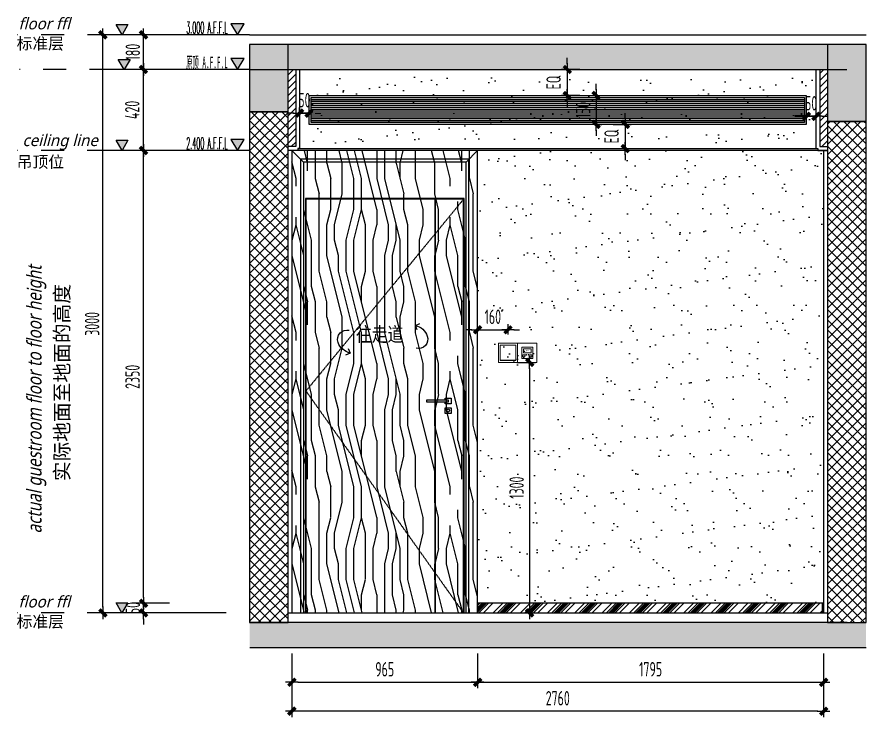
# Model space of a CAD drawing. Header units: inches. Extents: x 96003 to 270950, y -80202 to 65998.
# Drawn here: x 181831 to 186238, y 42086 to 45719 of the extents above; entities that cross this region are included whole.
import ezdxf
from ezdxf.enums import TextEntityAlignment as Align

# ---------------------------------------------------------------- set-up
doc = ezdxf.new("R2010")
doc.units = ezdxf.units.IN
doc.header["$LTSCALE"] = 10
doc.header["$MEASUREMENT"] = 0
for name, pattern in [('DASH', [0.35, 0.25, -0.1]), ('DASHED', [19.05, 12.7, -6.35]), ('M-CENTER', [1.8, 1.2, -0.2, 0.2, -0.2])]:
    doc.linetypes.add(name, pattern=pattern)
for name, color, linetype in [('01', 200, 'Continuous'), ('C-顶面灯具、灯带', 22, 'Continuous'), ('ED-文字说明', 50, 'Continuous'), ('ED-造型尺寸', 44, 'Continuous'), ('EL-1', 1, 'Continuous'), ('EL-136', 136, 'Continuous'), ('EL-138', 138, 'Continuous'), ('EL-BHATCH-250', 250, 'Continuous'), ('EL-DIM', 50, 'Continuous'), ('EL-TEXT', 50, 'Continuous'), ('EL-天花轮廓线', 100, 'Continuous'), ('FC-地面造型', 136, 'Continuous'), ('SBEI', 1, 'Continuous')]:
    doc.layers.add(name, color=color, linetype=linetype)
doc.layers.add('F-2', color=145, linetype='Continuous', lineweight=0)
doc.styles.add('-宋体', font='')
doc.styles.add('Arial', font='arial.ttf')
doc.styles.add('CCD_DIM', font='archs.shx', dxfattribs={"width": 0.7})
doc.styles.add('hz', font='simplex', dxfattribs={"width": 0.7, "bigfont": 'hztxt'})
doc.styles.add('LUCIDIA', font='')
doc.styles.add('RomanS', font='romans.shx', dxfattribs={"width": 0.9})
doc.styles.add('st', font='')
doc.styles.add('宋体', font='', dxfattribs={"height": 60})
doc.styles.get('-宋体').set_extended_font_data('SimSun')
doc.styles.get('LUCIDIA').set_extended_font_data('Lucida Sans', italic=True)
doc.styles.get('st').set_extended_font_data('SimSun')
doc.styles.get('宋体').set_extended_font_data('SimSun')
doc.dimstyles.new('1.30', dxfattribs={"dimscale": 30, "dimtxt": 2.5, "dimasz": 1, "dimexe": 1, "dimexo": 1.5, "dimgap": 1, "dimtad": 1, "dimdec": 0, "dimrnd": 5, "dimdsep": 46, "dimtxsty": 'CCD_DIM', "dimblk": 'CCD_Dimension_Tick', "dimcen": 1, "dimclrd": 44, "dimclre": 44, "dimclrt": 2, "dimadec": 0, "dimazin": 2, "dimtfac": 1, "dimtdec": 0, "dimtix": 1, "dimtmove": 2, "dimatfit": 3, "dimldrblk": 'CCD_Dimension_Tick', "dimfxl": 5, "dimfxlon": 1, "dimtolj": 1, "dimarcsym": 0})
doc.dimstyles.new('Matrix_30内', dxfattribs={"dimscale": 30, "dimtxt": 2.5, "dimasz": 1, "dimexe": 2, "dimexo": 1.5, "dimgap": 0.6, "dimtad": 1, "dimdec": 0, "dimrnd": 1, "dimzin": 12, "dimdsep": 46, "dimtxsty": 'CCD_DIM', "dimblk": 'CCD_Dimension_Tick', "dimcen": 0.125, "dimclrd": 44, "dimclre": 44, "dimclrt": 50, "dimadec": 0, "dimazin": 0, "dimtfac": 1, "dimtdec": 0, "dimtix": 1, "dimtmove": 2, "dimatfit": 3, "dimldrblk": 'CCD_Leader_Dot', "dimfxl": 5, "dimfxlon": 1, "dimtvp": 1, "dimtolj": 1, "dimtzin": 0, "dimarcsym": 0})

# ---------------------------------------------------------------- blocks, each defined once
blk = doc.blocks.new('*U106')
h = blk.add_hatch()
h.set_pattern_fill('ANSI37', color=250, scale=300, angle=-90)
h.set_pattern_definition([(315, (222262.67, 70619.302), (26.516504, 26.516504), []), (45, (222262.67, 70619.302), (-26.516504, 26.516504), [])])
h.paths.add_polyline_path([(144521, -74484.5), (144521, -74684.5), (147121.2, -74684.5), (147121.2, -74484.5)])
at = {"color": 5, "elevation": 0}
blk.add_lwpolyline([(144521, -74484.5), (144521, -74684.5), (147121.2, -74684.5), (147121.2, -74484.5)], close=True, dxfattribs=at)
blk = doc.blocks.new('*U105')
h = blk.add_hatch()
h.set_pattern_fill('ANSI37', color=250, scale=300, angle=-90)
h.set_pattern_definition([(315, (222312.67, 70619.302), (26.516504, 26.516504), []), (45, (222312.67, 70619.302), (-26.516504, 26.516504), [])])
h.paths.add_polyline_path([(144521, -74484.5), (144521, -74684.5), (147171.2, -74684.5), (147171.2, -74484.5)])
at = {"color": 5, "elevation": 0}
blk.add_lwpolyline([(144521, -74484.5), (144521, -74684.5), (147171.2, -74684.5), (147171.2, -74484.5)], close=True, dxfattribs=at)
blk = doc.blocks.new('A$C5AED2720')
at = {"color": 0, "elevation": 0}
for points in [[(0, 71.2), (110, 71.2), (110, 58.7), (0, 58.7)], [(95, 30), (125, 30), (125, 0), (95, 0)]]:
    blk.add_lwpolyline(points, close=True, dxfattribs=at)
blk.add_lwpolyline([(95, 71.2), (95, 80), (125, 80), (125, 50), (95, 50), (95, 58.7)], dxfattribs=at)
at = {"color": 8}
blk.add_circle((110, 15, 0), 7.5, dxfattribs=at)
blk = doc.blocks.new('tretrytry')
at = {"layer": 'FC-地面造型', "linetype": 'ByBlock'}
h = blk.add_hatch(dxfattribs=at)
h.set_pattern_fill('木纹5', color=250, scale=200, angle=90)
h.set_pattern_definition([(90, (0, 0), (-800, 5e-14), [160, -240, 80, -320]), (90, (-20, 560), (-800, 5e-14), [160, -640]), (90, (-60, 480), (-800, 5e-14), [80, -720]), (90, (-80, 40), (-800, 5e-14), [40, -560, 40, -160]), (90, (-120, 320), (-800, 5e-14), [160, -240, 40, -360]), (90, (-140, 120), (-800, 5e-14), [120, -680]), (90, (-160, 320), (-800, 5e-14), [240, -560]), (90, (-180, 80), (-800, 5e-14), [160, -640]), (90, (-200, 400), (-800, 5e-14), [400, -400]), (90, (-240, 160), (-800, 5e-14), [80, -240, 160, -320]), (90, (-260, 720), (-800, 5e-14), [160, -640]), (90, (-280, 560), (-800, 5e-14), [80, -720]), (90, (-300, 400), (-800, 5e-14), [80, -720]), (90, (-320, 2e-14), (-800, 5e-14), [160, -640]), (90, (-340, 400), (-800, 5e-14), [160, -640]), (90, (-380, 400), (-800, 5e-14), [160, -160, 160, -320]), (90, (-420, 240), (-800, 5e-14), [80, -400, 160, -160]), (90, (-440, 400), (-800, 5e-14), [240, -560]), (90, (-480, 400), (-800, 5e-14), [160, -640]), (90, (-500, 80), (-800, 5e-14), [240, -320, 80, -160]), (90, (-540, 80), (-800, 5e-14), [400, -400]), (90, (-560, 560), (-800, 5e-14), [80, -720]), (90, (-580, 320), (-800, 5e-14), [160, -640]), (90, (-600, 160), (-800, 5e-14), [80, -320, 80, -320]), (90, (-620, 80), (-800, 5e-14), [80, -240, 160, -320]), (90, (-640, 240), (-800, 5e-14), [80, -400, 80, -240]), (90, (-660, 400), (-800, 5e-14), [240, -560]), (90, (-700, 80), (-800, 5e-14), [160, -640]), (90, (-720, 480), (-800, 5e-14), [80, -720]), (90, (-740, 640), (-800, 5e-14), [80, -720]), (104.03624, (-60, 560), (3e-08, 800), [82.4, -3216.0844]), (104.03624, (-240, 640), (3e-08, 800), [82.4, -3216.0844]), (104.03624, (-720, 560), (3e-08, 800), [82.4, -3216.0844]), (104.03624, (-420, 320), (3e-08, 800), [82.4, -3216.0844]), (104.03624, (-540, 480), (3e-08, 800), [82.4, -3216.0844]), (104.03624, (-480, 560), (3e-08, 800), [82.4, -3216.0844]), (104.03624, (-620, 160), (3e-08, 800), [82.4, -3216.0844]), (104.03624, (-580, 480), (3e-08, 800), [82.4, -3216.0844]), (104.03624, (-280, 640), (3e-08, 800), [164.8, -3133.6844]), (104.03624, (-340, 560), (3e-08, 800), [164.8, -3133.6844]), (104.03624, (-380, 560), (3e-08, 800), [164.8, -3133.6844]), (255.96376, (-120, 320), (3e-08, -800), [82.4, -164.8, 82.4, -2968.8844]), (255.96376, (-240, 160), (3e-08, -800), [82.4, -3216.0844]), (255.96376, (-600, 160), (3e-08, -800), [164.8, -3133.6844]), (284.03624, (-20, 560), (-3e-08, -800), [82.4, -3216.0844]), (75.96376, (-20, 720), (-3e-08, 800), [82.4, -3216.0844]), (75.96376, (-300, 480), (-3e-08, 800), [82.4, -3216.0844]), (75.96376, (-440, 640), (-3e-08, 800), [82.4, -3216.0844]), (75.96376, (-500, 320), (-3e-08, 800), [82.4, -3216.0844]), (75.96376, (-600, 240), (-3e-08, 800), [82.4, -3216.0844]), (75.96376, (-640, 320), (-3e-08, 800), [82.4, -3216.0844]), (75.96376, (-500, 320), (-3e-08, 800), [82.4, -3216.0844]), (75.96376, (-620, 560), (-3e-08, 800), [329.6, -2968.8844]), (75.96376, (-80, 80), (-3e-08, 800), [329.6, -2968.8844]), (75.96376, (-140, 160), (-3e-08, 800), [329.6, -2968.8844]), (75.96376, (-180, 240), (-3e-08, 800), [82.4, -164.8, 164.8, -2886.4844]), (75.96376, (-240, 240), (-3e-08, 800), [164.8, -164.8, 164.8, -2804.0844]), (75.96376, (-320, 160), (-3e-08, 800), [329.6, -2968.8844]), (75.96376, (-380, 80), (-3e-08, 800), [329.6, -2968.8844]), (75.96376, (-420, 80), (-3e-08, 800), [329.6, -2968.8844]), (75.96376, (-660, 640), (-3e-08, 800), [82.4, -3216.0844]), (75.96377, (-740, 720), (-0.00015, 800), [164.8, -3133.6844]), (75.96377, (-700, 240), (-0.00015, 800), [164.8, -3133.6844]), (75.96376, (1e-14, 160), (-1e-05, 800), [329.6, -2968.8844]), (75.96376, (-560, 640), (-1e-05, 800), [247.2, -3051.2844]), (75.96376, (-500, 720), (-1e-05, 800), [494.4, -2804.0844])])
h.paths.add_polyline_path([(130658.6, -77077.6), (131622.6, -77077.6), (131622.6, -79477.6), (130658.6, -79477.6)])
at = {"color": 136, "linetype": 'ByBlock'}
for p, q in [((130878.6, -77330.6), (130878.6, -79480.6)), ((130881.6, -77330.6), (130881.6, -79480.6))]:
    blk.add_line(p, q, dxfattribs=at)
at = {"layer": 'EL-1', "linetype": 'DASH'}
blk.add_lwpolyline([(130731.6, -77330.6), (131549.6, -78326), (130731.6, -79477.6)], dxfattribs=at)
at = {"layer": 'FC-地面造型', "color": 138, "linetype": 'ByBlock'}
for p, q in [((130718.6, -77137.6), (130658.6, -77077.6)), ((131562.6, -77137.6), (131622.6, -77077.6))]:
    blk.add_line(p, q, dxfattribs=at)
at = {"layer": 'FC-地面造型', "color": 30, "linetype": 'ByBlock'}
for points in [[(130658.6, -79477.6), (130658.6, -77077.6), (131622.6, -77077.6), (131622.6, -79477.6)], [(130728.6, -79477.6), (130728.6, -77327.6), (131552.6, -77327.6), (131552.6, -79477.6)]]:
    blk.add_lwpolyline(points, dxfattribs=at)
at = {"layer": 'FC-地面造型', "color": 138, "linetype": 'ByBlock'}
blk.add_lwpolyline([(130703.6, -79477.6), (130703.6, -77122.6), (131577.6, -77122.6), (131577.6, -79477.6)], dxfattribs=at)
at = {"layer": 'FC-地面造型', "color": 136, "linetype": 'ByBlock'}
for points in [[(130718.6, -79477.6), (130718.6, -77137.6), (131562.6, -77137.6), (131562.6, -79477.6)], [(130731.6, -79477.6), (130731.6, -77330.6), (131549.6, -77330.6), (131549.6, -79477.6)]]:
    blk.add_lwpolyline(points, dxfattribs=at)
at = {"layer": 'EL-1', "xscale": -1}
blk.add_blockref('A$C5AED2720', (130921.6, -78442.6, 0), dxfattribs=at)
blk = doc.blocks.new('20150429.21331355')
at = {"layer": 'EL-136'}
blk.add_lwpolyline([(-7.7, 3.5, 0.259212), (33.7, 40.4, 0.59908), (-4.9, 82.2)], format="xyb", dxfattribs=at)
blk.add_lwpolyline([(-1, 18.9), (-7.7, 3.5), (7.7, -3.5)], dxfattribs=at)
blk = doc.blocks.new('A$C01C16A26')
at = {"color": 0, "ltscale": 0.8}
for p, q in [((0, 98.3, 0), (0, 1.7, 0)), ((98.3, 100, 0), (1.7, 100, 0)), ((10, 90, 0), (10, 89.1, 0)), ((10, 89.1, 0), (10, 10.9, 0)), ((90, 89.1, 0), (10, 89.1, 0)), ((90, 90, 0), (90, 89.1, 0)), ((90, 90, 0), (90, 89.1, 0)), ((90, 10.9, 0), (90, 89.1, 0)), ((100, 1.7, 0), (100, 98.3, 0)), ((1.7, 0, 0), (98.3, 0, 0)), ((10, 10, 0), (10, 10.9, 0)), ((10, 10.9, 0), (90, 10.9, 0))]:
    blk.add_line(p, q, dxfattribs=at)
at = {"color": 0, "ltscale": 0.1}
for p, q in [((10, 90, 0), (90, 90, 0)), ((10, 10, 0), (90, 10, 0)), ((90, 10.9, 0), (90, 10, 0)), ((90, 10.9, 0), (90, 10, 0))]:
    blk.add_line(p, q, dxfattribs=at)
at = {"color": 0, "ltscale": 0.8, "extrusion": (0, 0, -1)}
for centre, major_axis, start_param, end_param in [((1.7, 98.3, 0), (1.22, 1.22), 3.926991, 5.497787), ((98.3, 98.3, 0), (-1.22, 1.22), 0.785398, 2.356194), ((1.7, 1.7, 0), (-1.22, 1.22), 3.926991, 5.497787), ((98.3, 1.7, 0), (1.22, 1.22), 0.785398, 2.356194)]:
    blk.add_ellipse(centre, major_axis=major_axis, ratio=1, start_param=start_param, end_param=end_param, dxfattribs=at)
blk = doc.blocks.new('*U73')
blk.add_blockref('A$C01C16A26', (-57.1, -29.9, 0))
blk = doc.blocks.new('A$C2E6F40A5')
blk.add_hatch(color=256).paths.add_polyline_path([(40, 69.3), (-40, 69.3), (0, 0)])
at = {"color": 0}
blk.add_lwpolyline([(40, 69.3), (-40, 69.3), (0, 0), (40, 69.3)], dxfattribs=at)
blk = doc.blocks.new('20150428.1023048')
at = {"layer": 'ED-造型尺寸', "color": 250, "linetype": 'M-CENTER', "ltscale": 2}
blk.add_line((21.19, 0, 0), (-14.89, 0, 0), dxfattribs=at)
at = {"layer": 'ED-造型尺寸', "xscale": -0.0256, "yscale": 0.0256, "zscale": 0.0256}
blk.add_blockref('A$C2E6F40A5', (3.19, 0, 0), dxfattribs=at)
blk = doc.blocks.new('CCD_Dimension_Tick')
at = {"color": 0, "linetype": 'ByBlock'}
for p, q in [((-1.09, 0), (0, 0)), ((0, 0), (1.09, 0))]:
    blk.add_line(p, q, dxfattribs=at)
at = {"color": 0, "linetype": 'Continuous', "const_width": 0.608}
blk.add_lwpolyline([(-0.61, -0.61), (0.61, 0.61)], dxfattribs=at)
blk = doc.blocks.new('*D800')
at = {"layer": 'Defpoints', "color": 0, "linetype": 'ByBlock', "transparency": 16777216}
for p in [(121902.5, -22704.8), (122551.9, -22704.8), (122082.5, -22884.3)]:
    blk.add_point(p, dxfattribs=at)
at = {"layer": 'EL-天花轮廓线', "color": 44, "lineweight": -2, "transparency": 16777216}
for p, q in [((122052.5, -22704.8), (121842.5, -22704.8)), ((121902.5, -22854.3), (121902.5, -22734.8)), ((122037.5, -22884.3), (121842.5, -22884.3))]:
    blk.add_line(p, q, dxfattribs=at)
at = {"layer": 'EL-天花轮廓线', "color": 44, "linetype": 'ByBlock', "lineweight": -2, "transparency": 16777216, "xscale": 30, "yscale": 30, "zscale": 30}
for p, rotation in [((121902.5, -22704.8), 90), ((121902.5, -22884.3), 270)]:
    blk.add_blockref('CCD_Dimension_Tick', p, dxfattribs=dict(at, rotation=rotation))
at = {"layer": 'EL-天花轮廓线', "color": 50, "linetype": 'ByBlock', "transparency": 16777216, "insert": (121847, -22794.6), "char_height": 75, "attachment_point": 5, "rotation": 90, "style": 'CCD_DIM'}
blk.add_mtext('\\A1;180', dxfattribs=at)
blk = doc.blocks.new('CCD_Leader_Dot')
at = {"color": 0, "linetype": 'ByBlock'}
blk.add_line((-5, 0), (-10, 0), dxfattribs=at)
at = {"color": 0, "linetype": 'ByBlock', "const_width": 5}
blk.add_lwpolyline([(-2.5, 0, 1), (2.5, 0, 1)], format="xyb", close=True, dxfattribs=at)
blk = doc.blocks.new('*D801')
at = {"layer": 'Defpoints', "color": 0, "linetype": 'ByBlock', "transparency": 16777216}
for p in [(121691.2, -22704.8), (122082.5, -22704.8), (122082.5, -25704.8)]:
    blk.add_point(p, dxfattribs=at)
at = {"layer": 'EL-天花轮廓线', "color": 44, "lineweight": -2, "transparency": 16777216}
for p, q in [((121841.2, -22704.8), (121631.2, -22704.8)), ((121691.2, -25674.8), (121691.2, -22734.8)), ((121841.2, -25704.8), (121631.2, -25704.8))]:
    blk.add_line(p, q, dxfattribs=at)
at = {"layer": 'EL-天花轮廓线', "color": 44, "linetype": 'ByBlock', "lineweight": -2, "transparency": 16777216, "xscale": 30, "yscale": 30, "zscale": 30}
for p, rotation in [((121691.2, -22704.8), 90), ((121691.2, -25704.8), 270)]:
    blk.add_blockref('CCD_Dimension_Tick', p, dxfattribs=dict(at, rotation=rotation))
at = {"layer": 'EL-天花轮廓线', "color": 50, "linetype": 'ByBlock', "transparency": 16777216, "insert": (121635.7, -24204.8), "char_height": 75, "attachment_point": 5, "rotation": 90, "style": 'CCD_DIM'}
blk.add_mtext('\\A1;3000', dxfattribs=at)
blk = doc.blocks.new('ELEVATION')
blk.add_hatch(color=256).paths.add_polyline_path([(4.17, 2.47), (2.7, 0), (1.23, 2.47)])
blk.add_line((0, 0), (14.67, 0))
blk.add_lwpolyline([(4.17, 2.47), (2.7, 0), (1.23, 2.47)], close=True)
at = {"style": 'hz', "width": 0.444477}
blk.add_attdef('ELEV', text='', height=2.5, dxfattribs=at).set_placement((4.89, 0.32), (14.26, 0.32), align=Align.FIT)
blk = doc.blocks.new('*D802')
at = {"layer": 'Defpoints', "color": 0, "linetype": 'ByBlock', "transparency": 16777216}
for p in [(121902.5, -22884.3), (122082.5, -22884.3), (122104.1, -23304.8)]:
    blk.add_point(p, dxfattribs=at)
at = {"layer": 'EL-天花轮廓线', "color": 44, "lineweight": -2, "transparency": 16777216}
for p, q in [((122037.5, -22884.3), (121842.5, -22884.3)), ((121902.5, -23274.8), (121902.5, -22914.3)), ((122052.5, -23304.8), (121842.5, -23304.8))]:
    blk.add_line(p, q, dxfattribs=at)
at = {"layer": 'EL-天花轮廓线', "color": 44, "linetype": 'ByBlock', "lineweight": -2, "transparency": 16777216, "xscale": 30, "yscale": 30, "zscale": 30}
for p, rotation in [((121902.5, -22884.3), 90), ((121902.5, -23304.8), 270)]:
    blk.add_blockref('CCD_Dimension_Tick', p, dxfattribs=dict(at, rotation=rotation))
at = {"layer": 'EL-天花轮廓线', "color": 50, "linetype": 'ByBlock', "transparency": 16777216, "insert": (121843.9, -23094.6), "char_height": 75, "attachment_point": 5, "rotation": 90, "style": 'CCD_DIM'}
blk.add_mtext('\\A1;420', dxfattribs=at)
blk = doc.blocks.new('*D803')
at = {"layer": 'Defpoints', "color": 0, "linetype": 'ByBlock', "transparency": 16777216}
for p in [(121902.5, -23304.8), (122082.5, -23304.8), (122082.5, -25654.8)]:
    blk.add_point(p, dxfattribs=at)
at = {"layer": 'EL-天花轮廓线', "color": 44, "lineweight": -2, "transparency": 16777216}
for p, q in [((122037.5, -23304.8), (121842.5, -23304.8)), ((121902.5, -25624.8), (121902.5, -23334.8)), ((122037.5, -25654.8), (121842.5, -25654.8))]:
    blk.add_line(p, q, dxfattribs=at)
at = {"layer": 'EL-天花轮廓线', "color": 44, "linetype": 'ByBlock', "lineweight": -2, "transparency": 16777216, "xscale": 30, "yscale": 30, "zscale": 30}
for p, rotation in [((121902.5, -23304.8), 90), ((121902.5, -25654.8), 270)]:
    blk.add_blockref('CCD_Dimension_Tick', p, dxfattribs=dict(at, rotation=rotation))
at = {"layer": 'EL-天花轮廓线', "color": 50, "linetype": 'ByBlock', "transparency": 16777216, "insert": (121845.5, -24479.8), "char_height": 75, "attachment_point": 5, "rotation": 90, "style": 'CCD_DIM'}
blk.add_mtext('\\A1;2350', dxfattribs=at)
blk = doc.blocks.new('*D799')
at = {"layer": 'Defpoints', "color": 0, "linetype": 'ByBlock', "transparency": 16777216}
for p in [(121902.5, -25654.8), (122082.5, -25654.8), (122082.5, -25704.8)]:
    blk.add_point(p, dxfattribs=at)
at = {"layer": 'EL-天花轮廓线', "color": 44, "lineweight": -2, "transparency": 16777216}
for p, q in [((121902.5, -25624.8), (121902.5, -25594.8)), ((122037.5, -25654.8), (121842.5, -25654.8)), ((121902.5, -25704.8), (121902.5, -25654.8)), ((122037.5, -25704.8), (121842.5, -25704.8)), ((121902.5, -25734.8), (121902.5, -25764.8))]:
    blk.add_line(p, q, dxfattribs=at)
at = {"layer": 'EL-天花轮廓线', "color": 44, "linetype": 'ByBlock', "lineweight": -2, "transparency": 16777216, "xscale": 30, "yscale": 30, "zscale": 30}
for p, rotation in [((121902.5, -25654.8), 270), ((121902.5, -25704.8), 90)]:
    blk.add_blockref('CCD_Dimension_Tick', p, dxfattribs=dict(at, rotation=rotation))
at = {"layer": 'EL-天花轮廓线', "color": 50, "linetype": 'ByBlock', "transparency": 16777216, "insert": (121847, -25679.8), "char_height": 75, "attachment_point": 5, "rotation": 90, "style": 'CCD_DIM'}
blk.add_mtext('\\A1;50', dxfattribs=at)
blk = doc.blocks.new('*D293')
at = {"layer": 'Defpoints', "color": 0, "linetype": 'ByBlock', "transparency": 16777216}
for p in [(183257.7, 42813.1), (184221.7, 42813.1), (184221.7, 42266.3)]:
    blk.add_point(p, dxfattribs=at)
at = {"layer": 'FC-地面造型', "color": 44, "lineweight": -2, "transparency": 16777216}
for p, q in [((183257.7, 42416.3), (183257.7, 42236.3)), ((184221.7, 42416.3), (184221.7, 42236.3)), ((183287.7, 42266.3), (184191.7, 42266.3))]:
    blk.add_line(p, q, dxfattribs=at)
at = {"layer": 'FC-地面造型', "color": 44, "linetype": 'ByBlock', "lineweight": -2, "transparency": 16777216, "xscale": 30, "yscale": 30, "zscale": 30, "rotation": 180}
blk.add_blockref('CCD_Dimension_Tick', (183257.7, 42266.3), dxfattribs=at)
at = {"layer": 'FC-地面造型', "color": 44, "linetype": 'ByBlock', "lineweight": -2, "transparency": 16777216, "xscale": 30, "yscale": 30, "zscale": 30}
blk.add_blockref('CCD_Dimension_Tick', (184221.7, 42266.3), dxfattribs=at)
at = {"layer": 'FC-地面造型', "color": 2, "linetype": 'ByBlock', "transparency": 16777216, "insert": (183739.7, 42333.8), "char_height": 75, "attachment_point": 5, "style": 'CCD_DIM'}
blk.add_mtext('\\A1;965', dxfattribs=at)
blk = doc.blocks.new('*D294')
at = {"layer": 'Defpoints', "color": 0, "linetype": 'ByBlock', "transparency": 16777216}
for p in [(186017.7, 42862.7), (184221.7, 42813.1), (186017.7, 42266.3)]:
    blk.add_point(p, dxfattribs=at)
at = {"layer": 'FC-地面造型', "color": 44, "lineweight": -2, "transparency": 16777216}
for p, q in [((184221.7, 42416.3), (184221.7, 42236.3)), ((186017.7, 42416.3), (186017.7, 42236.3)), ((184251.7, 42266.3), (185987.7, 42266.3))]:
    blk.add_line(p, q, dxfattribs=at)
at = {"layer": 'FC-地面造型', "color": 44, "linetype": 'ByBlock', "lineweight": -2, "transparency": 16777216, "xscale": 30, "yscale": 30, "zscale": 30, "rotation": 180}
blk.add_blockref('CCD_Dimension_Tick', (184221.7, 42266.3), dxfattribs=at)
at = {"layer": 'FC-地面造型', "color": 44, "linetype": 'ByBlock', "lineweight": -2, "transparency": 16777216, "xscale": 30, "yscale": 30, "zscale": 30}
blk.add_blockref('CCD_Dimension_Tick', (186017.7, 42266.3), dxfattribs=at)
at = {"layer": 'FC-地面造型', "color": 2, "linetype": 'ByBlock', "transparency": 16777216, "insert": (185119.7, 42333.8), "char_height": 75, "attachment_point": 5, "style": 'CCD_DIM'}
blk.add_mtext('\\A1;1795', dxfattribs=at)
blk = doc.blocks.new('*D295')
at = {"layer": 'Defpoints', "color": 0, "linetype": 'ByBlock', "transparency": 16777216}
for p in [(183257.7, 42862.7), (186017.7, 42862.7), (183257.7, 42116)]:
    blk.add_point(p, dxfattribs=at)
at = {"layer": 'FC-地面造型', "color": 44, "lineweight": -2, "transparency": 16777216}
for p, q in [((183257.7, 42266), (183257.7, 42086)), ((186017.7, 42266), (186017.7, 42086)), ((185987.7, 42116), (183287.7, 42116))]:
    blk.add_line(p, q, dxfattribs=at)
at = {"layer": 'FC-地面造型', "color": 44, "linetype": 'ByBlock', "lineweight": -2, "transparency": 16777216, "xscale": 30, "yscale": 30, "zscale": 30, "rotation": 180}
blk.add_blockref('CCD_Dimension_Tick', (183257.7, 42116), dxfattribs=at)
at = {"layer": 'FC-地面造型', "color": 44, "linetype": 'ByBlock', "lineweight": -2, "transparency": 16777216, "xscale": 30, "yscale": 30, "zscale": 30}
blk.add_blockref('CCD_Dimension_Tick', (186017.7, 42116), dxfattribs=at)
at = {"layer": 'FC-地面造型', "color": 2, "linetype": 'ByBlock', "transparency": 16777216, "insert": (184637.7, 42183.5), "char_height": 75, "attachment_point": 5, "style": 'CCD_DIM'}
blk.add_mtext('\\A1;2760', dxfattribs=at)
blk = doc.blocks.new('*D312')
at = {"layer": 'Defpoints', "color": 0, "linetype": 'ByBlock', "transparency": 16777216}
for p in [(184797, 45446.3), (184687.2, 45311.2), (184797, 45311.2)]:
    blk.add_point(p, dxfattribs=at)
at = {"layer": 'FC-地面造型', "color": 44, "lineweight": -2, "transparency": 16777216}
for p, q in [((184687.2, 45476.3), (184687.2, 45506.3)), ((184752, 45446.3), (184657.2, 45446.3)), ((184687.2, 45446.3), (184687.2, 45311.2)), ((184752, 45311.2), (184657.2, 45311.2)), ((184687.2, 45281.2), (184687.2, 45251.2))]:
    blk.add_line(p, q, dxfattribs=at)
at = {"layer": 'FC-地面造型', "color": 44, "linetype": 'ByBlock', "lineweight": -2, "transparency": 16777216, "xscale": 30, "yscale": 30, "zscale": 30}
for p, rotation in [((184687.2, 45446.3), 270), ((184687.2, 45311.2), 90)]:
    blk.add_blockref('CCD_Dimension_Tick', p, dxfattribs=dict(at, rotation=rotation))
at = {"layer": 'FC-地面造型', "color": 2, "linetype": 'ByBlock', "transparency": 16777216, "insert": (184616.1, 45378.7), "char_height": 75, "attachment_point": 5, "rotation": 90, "style": 'CCD_DIM'}
blk.add_mtext('\\A1;EQ', dxfattribs=at)
blk = doc.blocks.new('*D313')
at = {"layer": 'Defpoints', "color": 0, "linetype": 'ByBlock', "transparency": 16777216}
for p in [(184781.4, 45311.2), (184781.4, 45161.2), (184837, 45161.2)]:
    blk.add_point(p, dxfattribs=at)
at = {"layer": 'FC-地面造型', "color": 44, "lineweight": -2, "transparency": 16777216}
for p, q in [((184837, 45341.2), (184837, 45371.2)), ((184826.4, 45311.2), (184867, 45311.2)), ((184837, 45311.2), (184837, 45161.2)), ((184826.4, 45161.2), (184867, 45161.2)), ((184837, 45131.2), (184837, 45101.2))]:
    blk.add_line(p, q, dxfattribs=at)
at = {"layer": 'FC-地面造型', "color": 44, "linetype": 'ByBlock', "lineweight": -2, "transparency": 16777216, "xscale": 30, "yscale": 30, "zscale": 30}
for p, rotation in [((184837, 45311.2), 270), ((184837, 45161.2), 90)]:
    blk.add_blockref('CCD_Dimension_Tick', p, dxfattribs=dict(at, rotation=rotation))
at = {"layer": 'FC-地面造型', "color": 2, "linetype": 'ByBlock', "transparency": 16777216, "insert": (184769.5, 45236.2), "char_height": 75, "attachment_point": 5, "rotation": 90, "style": 'CCD_DIM'}
blk.add_mtext('\\A1;150', dxfattribs=at)
blk = doc.blocks.new('*D314')
at = {"layer": 'Defpoints', "color": 0, "linetype": 'ByBlock', "transparency": 16777216}
for p in [(184881, 45161.2), (184881, 45036.1), (184988.2, 45036.1)]:
    blk.add_point(p, dxfattribs=at)
at = {"layer": 'FC-地面造型', "color": 44, "lineweight": -2, "transparency": 16777216}
for p, q in [((184988.2, 45191.2), (184988.2, 45221.2)), ((184926, 45161.2), (185018.2, 45161.2)), ((184988.2, 45161.2), (184988.2, 45036.1)), ((184926, 45036.1), (185018.2, 45036.1)), ((184988.2, 45006.1), (184988.2, 44976.1))]:
    blk.add_line(p, q, dxfattribs=at)
at = {"layer": 'FC-地面造型', "color": 44, "linetype": 'ByBlock', "lineweight": -2, "transparency": 16777216, "xscale": 30, "yscale": 30, "zscale": 30}
for p, rotation in [((184988.2, 45161.2), 270), ((184988.2, 45036.1), 90)]:
    blk.add_blockref('CCD_Dimension_Tick', p, dxfattribs=dict(at, rotation=rotation))
at = {"layer": 'FC-地面造型', "color": 2, "linetype": 'ByBlock', "transparency": 16777216, "insert": (184917.1, 45098.6), "char_height": 75, "attachment_point": 5, "rotation": 90, "style": 'CCD_DIM'}
blk.add_mtext('\\A1;EQ', dxfattribs=at)
blk = doc.blocks.new('*D315')
at = {"layer": 'Defpoints', "color": 0, "linetype": 'ByBlock', "transparency": 16777216}
for p in [(184379.6, 44095.4), (184221.7, 44041.8), (184379.6, 44026.1)]:
    blk.add_point(p, dxfattribs=at)
at = {"layer": 'FC-地面造型', "color": 44, "lineweight": -2, "transparency": 16777216}
for p, q in [((184221.7, 44086.8), (184221.7, 44125.4)), ((184379.6, 44071.1), (184379.6, 44125.4)), ((184191.7, 44095.4), (184161.7, 44095.4)), ((184221.7, 44095.4), (184379.6, 44095.4)), ((184409.6, 44095.4), (184439.6, 44095.4))]:
    blk.add_line(p, q, dxfattribs=at)
at = {"layer": 'FC-地面造型', "color": 44, "linetype": 'ByBlock', "lineweight": -2, "transparency": 16777216, "xscale": 30, "yscale": 30, "zscale": 30}
blk.add_blockref('CCD_Dimension_Tick', (184221.7, 44095.4), dxfattribs=at)
at = {"layer": 'FC-地面造型', "color": 44, "linetype": 'ByBlock', "lineweight": -2, "transparency": 16777216, "xscale": 30, "yscale": 30, "zscale": 30, "rotation": 180}
blk.add_blockref('CCD_Dimension_Tick', (184379.6, 44095.4), dxfattribs=at)
at = {"layer": 'FC-地面造型', "color": 2, "linetype": 'ByBlock', "transparency": 16777216, "insert": (184300.7, 44162.9), "char_height": 75, "attachment_point": 5, "style": 'CCD_DIM'}
blk.add_mtext('\\A1;160', dxfattribs=at)
blk = doc.blocks.new('*D316')
at = {"layer": 'Defpoints', "color": 0, "linetype": 'ByBlock', "transparency": 16777216}
for p in [(184379.6, 43926.1), (184379.6, 42626.1), (184491.7, 42626.1)]:
    blk.add_point(p, dxfattribs=at)
at = {"layer": 'FC-地面造型', "color": 44, "lineweight": -2, "transparency": 16777216}
for p, q in [((184424.6, 43926.1), (184521.7, 43926.1)), ((184491.7, 43896.1), (184491.7, 42656.1)), ((184424.6, 42626.1), (184521.7, 42626.1))]:
    blk.add_line(p, q, dxfattribs=at)
at = {"layer": 'FC-地面造型', "color": 44, "linetype": 'ByBlock', "lineweight": -2, "transparency": 16777216, "xscale": 30, "yscale": 30, "zscale": 30}
for p, rotation in [((184491.7, 43926.1), 90), ((184491.7, 42626.1), 270)]:
    blk.add_blockref('CCD_Dimension_Tick', p, dxfattribs=dict(at, rotation=rotation))
at = {"layer": 'FC-地面造型', "color": 2, "linetype": 'ByBlock', "transparency": 16777216, "insert": (184424.2, 43276.1), "char_height": 75, "attachment_point": 5, "rotation": 90, "style": 'CCD_DIM'}
blk.add_mtext('\\A1;1300', dxfattribs=at)
blk = doc.blocks.new('A$C305C172C')
at = {"color": 136, "linetype": 'DASHED', "ltscale": 10}
for points in [[(0, 95), (95, 95), (95, 0), (0, 0)], [(20, 75), (75, 75), (75, 20), (20, 20)], [(28, 67), (67, 67), (67, 47), (28, 47)], [(36.1, 53.8), (34.1, 56.8), (32.1, 53.8)], [(25, 38), (35, 38), (35, 28), (25, 28)], [(25, 38), (35, 38), (35, 28), (25, 28)], [(39.5, 39.3), (43.5, 39.3), (43.5, 35.3), (39.5, 35.3)], [(51.5, 39.3), (55.5, 39.3), (55.5, 35.3), (51.5, 35.3)], [(60, 38), (70, 38), (70, 28), (60, 28)], [(60, 38), (70, 38), (70, 28), (60, 28)]]:
    blk.add_lwpolyline(points, close=True, dxfattribs=at)
for points in [[(28.5, 24), (27.5, 24)], [(28.2, 25.8), (28.9, 25.1)], [(28.9, 22.9), (28.2, 22.2)], [(30, 26.5), (30, 25.5)], [(30, 22.5), (30, 21.5)], [(31.8, 25.8), (31.1, 25.1)], [(31.1, 22.9), (31.8, 22.2)], [(32.5, 24), (31.5, 24)]]:
    blk.add_lwpolyline(points, dxfattribs=at)
blk.add_circle((30, 24), 0.5, dxfattribs=at)
for centre, radius, start, end in [((66.3, 24.1), 2.06, 99.3439, 272.7643), ((67.4, 24.2), 2.39, 125.3612, 243.9827)]:
    blk.add_arc(centre, radius, start, end, dxfattribs=at)
at = {"color": 136, "linetype": 'DASHED', "ltscale": 10, "insert": (40.8, 59.1), "char_height": 5, "width": 18.078, "attachment_point": 1, "style": 'Arial'}
blk.add_mtext('25.5', dxfattribs=at)
blk = doc.blocks.new('*U196')
at = {"ltscale": 20, "xscale": 1.052631578947368, "yscale": 1.052631578947368, "zscale": 1.052631578947368}
blk.add_blockref('A$C305C172C', (-57.1, -29.9), dxfattribs=at)
blk = doc.blocks.new('*D797')
at = {"layer": 'Defpoints', "color": 0, "linetype": 'ByBlock', "transparency": 16777216}
for p in [(183347.7, 45219.5), (183297.7, 45195.5), (183347.7, 45195.5)]:
    blk.add_point(p, dxfattribs=at)
at = {"layer": 'FC-地面造型', "color": 44, "lineweight": -2, "transparency": 16777216}
for p, q in [((183267.7, 45219.5), (183237.7, 45219.5)), ((183297.7, 45219.5), (183297.7, 45249.5)), ((183297.7, 45219.5), (183347.7, 45219.5)), ((183347.7, 45219.5), (183347.7, 45249.5)), ((183377.7, 45219.5), (183407.7, 45219.5))]:
    blk.add_line(p, q, dxfattribs=at)
at = {"layer": 'FC-地面造型', "color": 44, "linetype": 'ByBlock', "lineweight": -2, "transparency": 16777216, "xscale": 30, "yscale": 30, "zscale": 30}
blk.add_blockref('CCD_Dimension_Tick', (183297.7, 45219.5), dxfattribs=at)
at = {"layer": 'FC-地面造型', "color": 44, "linetype": 'ByBlock', "lineweight": -2, "transparency": 16777216, "xscale": 30, "yscale": 30, "zscale": 30, "rotation": 180}
blk.add_blockref('CCD_Dimension_Tick', (183347.7, 45219.5), dxfattribs=at)
at = {"layer": 'FC-地面造型', "color": 2, "linetype": 'ByBlock', "transparency": 16777216, "insert": (183322.7, 45287), "char_height": 75, "attachment_point": 5, "style": 'CCD_DIM'}
blk.add_mtext('\\A1;50', dxfattribs=at)
blk = doc.blocks.new('*D798')
at = {"layer": 'Defpoints', "color": 0, "linetype": 'ByBlock', "transparency": 16777216}
for p in [(185927.7, 45219.5), (185977.7, 45219.5), (185977.7, 45203.5)]:
    blk.add_point(p, dxfattribs=at)
at = {"layer": 'FC-地面造型', "color": 44, "lineweight": -2, "transparency": 16777216}
for p, q in [((185897.7, 45203.5), (185867.7, 45203.5)), ((185927.7, 45203.5), (185927.7, 45173.5)), ((185927.7, 45203.5), (185977.7, 45203.5)), ((185977.7, 45203.5), (185977.7, 45173.5)), ((186007.7, 45203.5), (186037.7, 45203.5))]:
    blk.add_line(p, q, dxfattribs=at)
at = {"layer": 'FC-地面造型', "color": 44, "linetype": 'ByBlock', "lineweight": -2, "transparency": 16777216, "xscale": 30, "yscale": 30, "zscale": 30}
blk.add_blockref('CCD_Dimension_Tick', (185927.7, 45203.5), dxfattribs=at)
at = {"layer": 'FC-地面造型', "color": 44, "linetype": 'ByBlock', "lineweight": -2, "transparency": 16777216, "xscale": 30, "yscale": 30, "zscale": 30, "rotation": 180}
blk.add_blockref('CCD_Dimension_Tick', (185977.7, 45203.5), dxfattribs=at)
at = {"layer": 'FC-地面造型', "color": 2, "linetype": 'ByBlock', "transparency": 16777216, "insert": (185952.7, 45271), "char_height": 75, "attachment_point": 5, "style": 'CCD_DIM'}
blk.add_mtext('\\A1;50', dxfattribs=at)
blk = doc.blocks.new('trgyrdfg')
at = {"layer": 'ED-文字说明'}
ref = blk.add_blockref('ELEVATION', (122452.6, -22704.8), dxfattribs=dict(at, xscale=-23.04, yscale=23.04, zscale=23.04))
ref.add_attrib('ELEV', '3.000 A.F.F.L', dxfattribs={"layer": '0', "height": 60, "style": 'RomanS', "width": 0.357941}).set_placement((122124.1, -22697.4, 0), (122339.9, -22697.4, 0), align=Align.FIT)
ref = blk.add_blockref('ELEVATION', (122452.6, -22885.3), dxfattribs=dict(at, xscale=-23.04, yscale=23.04, zscale=23.04))
ref.add_attrib('ELEV', '原顶 A.F.F.L', dxfattribs={"layer": '0', "height": 60, "style": '-宋体', "width": 0.419118}).set_placement((122124.1, -22877.9, 0), (122339.9, -22877.9, 0), align=Align.FIT)
ref = blk.add_blockref('ELEVATION', (122452.5, -23304.8), dxfattribs=dict(at, xscale=-23.04, yscale=23.04, zscale=23.04))
ref.add_attrib('ELEV', '2.400 A.F.F.L', dxfattribs={"layer": '0', "height": 60, "style": 'RomanS', "width": 0.357941}).set_placement((122124, -23297.4, 0), (122339.8, -23297.4, 0), align=Align.FIT)
at = {"layer": 'ED-造型尺寸', "xscale": 30, "yscale": 30, "zscale": 30}
for p in [(121695.2, -22704.8, 0), (121706, -22885.3, 0), (121695.1, -23304.8, 0)]:
    blk.add_blockref('20150428.1023048', p, dxfattribs=at)
at = {"layer": 'ED-文字说明'}
for s, style, p in [('ceiling line', 'LUCIDIA', (121273.9, -23282.2)), ('吊顶位', 'st', (121244.2, -23394))]:
    blk.add_text(s, height=60, dxfattribs=dict(at, style=style)).set_placement(p)
at = {"layer": 'ED-文字说明', "style": 'LUCIDIA', "width": 0.8}
blk.add_text('actual guestroom floor to floor height', height=75, rotation=90, dxfattribs=at).set_placement((121373.1, -25291.5))
at = {"layer": 'ED-文字说明', "style": '宋体'}
blk.add_text('实际地面至地面的高度', height=75, rotation=90, dxfattribs=at).set_placement((121516.6, -25021))
at = {"layer": 'EL-DIM', "color": 2}
for s, style, p in [('floor ffl ', 'LUCIDIA', (121253, -22676.5)), ('标准层', 'st', (121243.8, -22779.9))]:
    blk.add_text(s, height=60, dxfattribs=dict(at, style=style)).set_placement(p)
at = {"layer": 'EL-天花轮廓线', "color": 136, "linetype": 'ByBlock'}
for base, p1, p2, picture, middle in [((121691.2, -22704.8), (122082.5, -25704.8), (122082.5, -22704.8), '*D801', (121635.7, -24204.8)), ((121902.5226, -22704.7963), (122082.5226, -22884.3304), (122551.8525, -22704.7963), '*D800', (121847.0226, -22794.5634)), ((121902.5226, -22884.3304), (122104.1433, -23304.7748), (122082.5226, -22884.3304), '*D802', (121843.8976, -23094.5526)), ((121902.5, -23304.8), (122082.5, -25654.8), (122082.5, -23304.8), '*D803', (121845.5, -24479.8)), ((121902.5, -25654.8), (122082.5, -25704.8), (122082.5, -25654.8), '*D799', (121847, -25679.8))]:
    dim = blk.add_linear_dim(base=base, p1=p1, p2=p2, angle=90, dimstyle='Matrix_30内', dxfattribs=at)
    dim.commit()
    dim.dimension.update_dxf_attribs({"geometry": picture, "text_midpoint": middle})
blk = doc.blocks.new('4345')
at = {"layer": 'ED-造型尺寸', "xscale": 30, "yscale": 30, "zscale": 30}
blk.add_blockref('20150428.1023048', (121695, -25704.8, 0), dxfattribs=at)
at = {"layer": 'FC-地面造型', "linetype": 'ByBlock'}
blk.add_blockref('trgyrdfg', (0, 0), dxfattribs=at)
at = {"layer": 'EL-DIM', "color": 2}
for s, style, p in [('floor ffl ', 'LUCIDIA', (121252.8, -25676.5)), ('标准层', 'st', (121243.7, -25779.9))]:
    blk.add_text(s, height=60, dxfattribs=dict(at, style=style)).set_placement(p)

msp = doc.modelspace()

# ---------------------------------------------------------------- hatches: boundary and pattern name
h = msp.add_hatch(color=250)
h.dxf.hatch_style = 1
h.paths.add_polyline_path([(183037.7, 45576.3), (183037.7, 45446.3), (186037.7, 45446.3), (186037.7, 45576.3)])
h = msp.add_hatch(color=250)
h.dxf.hatch_style = 1
h.paths.add_polyline_path([(183037.7, 45226.3), (183237.7, 45226.3), (183237.7, 45576.3), (183037.7, 45576.3)])
h = msp.add_hatch(color=250)
h.dxf.hatch_style = 1
h.paths.add_polyline_path([(186037.7, 45176.3), (186237.7, 45176.3), (186237.7, 45576.3), (186037.7, 45576.3)])
at = {"linetype": 'ByBlock'}
h = msp.add_hatch(dxfattribs=at)
h.set_pattern_fill('ANSI31', color=250, scale=200)
h.set_pattern_definition([(45, (56594.724, 122103.71), (-17.6776695, 17.6776695), [])])
h.paths.add_polyline_path([(183277.7, 45446.3), (183237.7, 45446.3), (183237.7, 45046.1), (183277.7, 45046.1)])
h = msp.add_hatch(dxfattribs=at)
h.set_pattern_fill('ANSI31', color=250, scale=200)
h.paths.add_polyline_path([(185997.7, 45446.3), (186037.7, 45446.3), (186037.7, 45046.1), (185997.7, 45046.1)])
h = msp.add_hatch(color=250)
h.dxf.hatch_style = 1
h.paths.add_polyline_path([(183037.7, 42576.3), (183037.7, 42446.3), (186237.7, 42446.3), (186237.7, 42576.1)])
at = {"layer": 'EL-BHATCH-250'}
h = msp.add_hatch(dxfattribs=at)
h.set_pattern_fill('_USER', color=256, scale=10, pattern_type=0)
h.set_pattern_definition([(0, (185017.747, 45301.176), (0, 10), [])])
h.paths.add_polyline_path([(185917.7, 45171.2), (183357.7, 45171.2), (183357.7, 45301.2), (185917.7, 45301.2)])
at = {"layer": 'FC-地面造型', "linetype": 'ByBlock'}
h = msp.add_hatch(dxfattribs=at)
h.set_pattern_fill('AR-SAND', color=250, scale=100)
h.set_pattern_definition([(37.5, (50644.04, 131660.72), (-6.29934, 192.68238), [0, -152, 0, -170, 0, -162.5]), (7.5, (50644.04, 131660.72), (176.97767, 282.2146), [0, -82, 0, -137, 0, -52.5]), (327.5, (50521.04, 131660.72), (311.41419, 0.5659), [0, -50, 0, -180, 0, -235]), (317.5, (50521.04, 131660.72), (300.61266, 87.76756), [0, -25, 0, -118, 0, -135])])
h.paths.add_polyline_path([(185977.7, 45416.3), (183297.7, 45411.6), (183297.7, 45051.3), (185977.7, 45056.1)])
h = msp.add_hatch(dxfattribs=at)
h.set_pattern_fill('AR-SAND', color=250, scale=100)
h.set_pattern_definition([(37.5, (-10673.94, 3777.11), (-6.29934, 192.68238), [0, -152, 0, -170, 0, -162.5]), (7.5, (-10673.94, 3777.1), (176.97767, 282.2146), [0, -82, 0, -137, 0, -52.5]), (327.5, (-10796.94, 3777.11), (311.41419, 0.5659), [0, -50, 0, -180, 0, -235]), (317.5, (-10796.94, 3777.1), (300.61266, 87.76756), [0, -25, 0, -118, 0, -135])])
h.paths.add_polyline_path([(184221.7, 42676.1), (186017.7, 42676.1), (186017.7, 45026.1), (184221.7, 45026.1)])
h = msp.add_hatch(dxfattribs=at)
h.set_pattern_fill('CYL', color=250, scale=100, angle=90, pattern_type=2)
h.set_pattern_definition([(225, (265781.83, 542947.56), (70.710678, -70.710678), []), (225, (265783.24, 542946.15), (70.710678, -70.710678), []), (225, (265786.07, 542943.32), (70.710678, -70.710678), []), (225, (265791.73, 542937.66), (70.710678, -70.710678), []), (225, (265803.04, 542926.35), (70.710678, -70.710678), []), (225, (265828.5, 542900.89), (70.710678, -70.710678), []), (225, (265839.81, 542889.58), (70.710678, -70.710678), []), (225, (265845.47, 542883.92), (70.710678, -70.710678), []), (225, (265848.3, 542881.09), (70.710678, -70.710678), []), (225, (265849.71, 542879.68), (70.710678, -70.710678), [])])
h.paths.add_polyline_path([(184221.7, 42626.1), (186017.7, 42626.1), (186017.7, 42676.1), (184221.7, 42676.1)])

# ---------------------------------------------------------------- linework, layer by layer
at = {"color": 5}
for p, q in [((183037.7, 45626.1), (186237.7, 45626.1)), ((183237.7, 42626.1), (186037.7, 42626.1))]:
    msp.add_line(p, q, dxfattribs=at)
at = {"layer": '01'}
for points in [[(186137.7, 45576.3), (183037.7, 45576.3)], [(186137.7, 45576.3), (183037.7, 45576.3)], [(183037.7, 45446.3), (186137.7, 45446.3)], [(183037.7, 45446.3), (186137.7, 45446.3)], [(186137.7, 42576.1), (183037.7, 42576.1)], [(186139.5, 42576.3), (183039.5, 42576.3)], [(186139.5, 42576.3), (183039.5, 42576.3)], [(183039.5, 42446.3), (186139.5, 42446.3)], [(183039.5, 42446.3), (186237.7, 42446.3)]]:
    msp.add_lwpolyline(points, dxfattribs=at)
at = {"layer": '01', "elevation": 0}
msp.add_lwpolyline([(183037.7, 45226.3), (183237.7, 45226.3), (183237.7, 45576.3), (183037.7, 45576.3)], close=True, dxfattribs=at)
at = {"layer": '01'}
msp.add_lwpolyline([(186037.7, 45176.3), (186237.7, 45176.3), (186237.7, 45576.3), (186037.7, 45576.3)], close=True, dxfattribs=at)
at = {"layer": 'EL-136', "color": 30}
msp.add_lwpolyline([(185927.7, 45161.2), (183347.7, 45161.2), (183347.7, 45311.2), (185927.7, 45311.2)], close=True, dxfattribs=at)
at = {"layer": 'EL-138', "color": 136}
msp.add_lwpolyline([(185917.7, 45171.2), (183357.7, 45171.2), (183357.7, 45301.2), (185917.7, 45301.2)], close=True, dxfattribs=at)
at = {"layer": 'FC-地面造型', "color": 1, "linetype": 'ByBlock'}
for p, q in [((183257.7, 45026.1), (183257.7, 42626.1)), ((186017.7, 45026.1), (186017.7, 42626.1))]:
    msp.add_line(p, q, dxfattribs=at)
at = {"layer": 'FC-地面造型', "color": 136, "linetype": 'ByBlock'}
msp.add_line((183287.7, 45036.1), (185977.7, 45036.1), dxfattribs=at)
at = {"layer": 'FC-地面造型', "color": 30, "linetype": 'ByBlock', "elevation": 0}
msp.add_lwpolyline([(184221.7, 42626.1), (186017.7, 42626.1), (186017.7, 42676.1), (184221.7, 42676.1)], close=True, dxfattribs=at)
at = {"layer": 'SBEI', "color": 3}
msp.add_line((186037.7, 45026.1), (183237.7, 45026.1), dxfattribs=at)
at = {"layer": 'SBEI', "color": 136, "elevation": 0}
msp.add_lwpolyline([(183277.7, 45446.3), (183277.7, 45046.1), (183237.7, 45046.1)], dxfattribs=at)
at = {"layer": 'SBEI', "color": 3, "elevation": 0}
for points in [[(183297.7, 45446.3), (183297.7, 45036.1), (183287.7, 45036.1), (183287.7, 45026.1), (183288.4, 45026.1)], [(186017.7, 42676.1), (186009.7, 42676.1), (186009.7, 42626.1)]]:
    msp.add_lwpolyline(points, dxfattribs=at)
at = {"layer": 'SBEI', "color": 3}
msp.add_lwpolyline([(185977.7, 45446.3), (185977.7, 45036.1), (185987.7, 45036.1), (185987.7, 45026.1), (186037.7, 45026.1)], dxfattribs=at)
at = {"layer": 'SBEI', "color": 136}
msp.add_lwpolyline([(185997.7, 45446.3), (185997.7, 45046.1), (186037.7, 45046.1)], dxfattribs=at)

# ---------------------------------------------------------------- block references
at = {"color": 2, "xscale": -1.5, "yscale": 1.5, "zscale": 1.5, "rotation": 180}
msp.add_blockref('20150429.21331355', (183910, 44123.3, 12.2), dxfattribs=at)
at = {"color": 2, "xscale": -1.5, "yscale": 1.5, "zscale": 1.5}
msp.add_blockref('20150429.21331355', (183548.2, 43969.5, 12.2), dxfattribs=at)
at = {"layer": 'C-顶面灯具、灯带', "color": 8, "linetype": 'ByBlock', "rotation": 90}
for name, p in [('*U105', (108553.2, -101944.9, 0)), ('*U106', (111553.2, -101944.9, 0))]:
    msp.add_blockref(name, p, dxfattribs=at)
at = {"layer": 'F-2'}
for name, p in [('*U73', (184386.7, 43956)), ('*U196', (184486.7, 43956))]:
    msp.add_blockref(name, p, dxfattribs=at)
at = {"layer": 'FC-地面造型', "linetype": 'ByBlock'}
msp.add_blockref('4345', (60585.1, 68330.9), dxfattribs=at)
at = {"layer": 'FC-地面造型', "color": 8, "linetype": 'ByBlock', "xscale": -1}
msp.add_blockref('tretrytry', (314880.4, 122103.7), dxfattribs=at)

# ---------------------------------------------------------------- texts
at = {"layer": 'EL-TEXT', "color": 50, "style": 'st', "width": 0.8}
msp.add_text('往走道', height=75, dxfattribs=at).set_placement((183590.3, 44034.5, 12.2))

# ---------------------------------------------------------------- dimensions: what is measured, and where the dimension line sits
at = {"layer": 'FC-地面造型', "color": 138, "linetype": 'ByBlock'}
for base, p1, p2, picture, middle in [((184687.2, 45311.2), (184797, 45446.3), (184797, 45311.2), '*D312', (184616.1, 45378.7)), ((184988.2, 45036.1), (184881, 45161.2), (184881, 45036.1), '*D314', (184917.1, 45098.6))]:
    dim = msp.add_linear_dim(base=base, p1=p1, p2=p2, angle=90, text='EQ', dimstyle='1.30', dxfattribs=at)
    dim.commit()
    dim.dimension.update_dxf_attribs({"geometry": picture, "text_midpoint": middle})
for base, p1, p2, picture, middle in [((184837, 45161.2), (184781.4, 45311.2), (184781.4, 45161.2), '*D313', (184769.5, 45236.2)), ((184491.7, 42626.1), (184379.6, 43926.1), (184379.6, 42626.1), '*D316', (184424.2, 43276.1))]:
    dim = msp.add_linear_dim(base=base, p1=p1, p2=p2, angle=90, dimstyle='1.30', dxfattribs=at)
    dim.commit()
    dim.dimension.update_dxf_attribs({"geometry": picture, "text_midpoint": middle})
for base, p1, p2, picture, middle in [((183347.7, 45219.5), (183297.7, 45195.5), (183347.7, 45195.5), '*D797', (183322.7, 45287)), ((185977.7, 45203.5), (185927.7, 45219.5), (185977.7, 45219.5), '*D798', (185952.7, 45271)), ((184379.6, 44095.4), (184221.7, 44041.8), (184379.6, 44026.1), '*D315', (184300.7, 44162.9)), ((183257.7, 42116), (186017.7, 42862.7), (183257.7, 42862.7), '*D295', (184637.7, 42183.5)), ((186017.7, 42266.3), (184221.7, 42813.1), (186017.7, 42862.7), '*D294', (185119.7, 42333.8)), ((184221.7, 42266.3), (183257.7, 42813.1), (184221.7, 42813.1), '*D293', (183739.7, 42333.8))]:
    dim = msp.add_linear_dim(base=base, p1=p1, p2=p2, dimstyle='1.30', dxfattribs=at)
    dim.commit()
    dim.dimension.update_dxf_attribs({"geometry": picture, "text_midpoint": middle})

doc.saveas('drawing.dxf')
